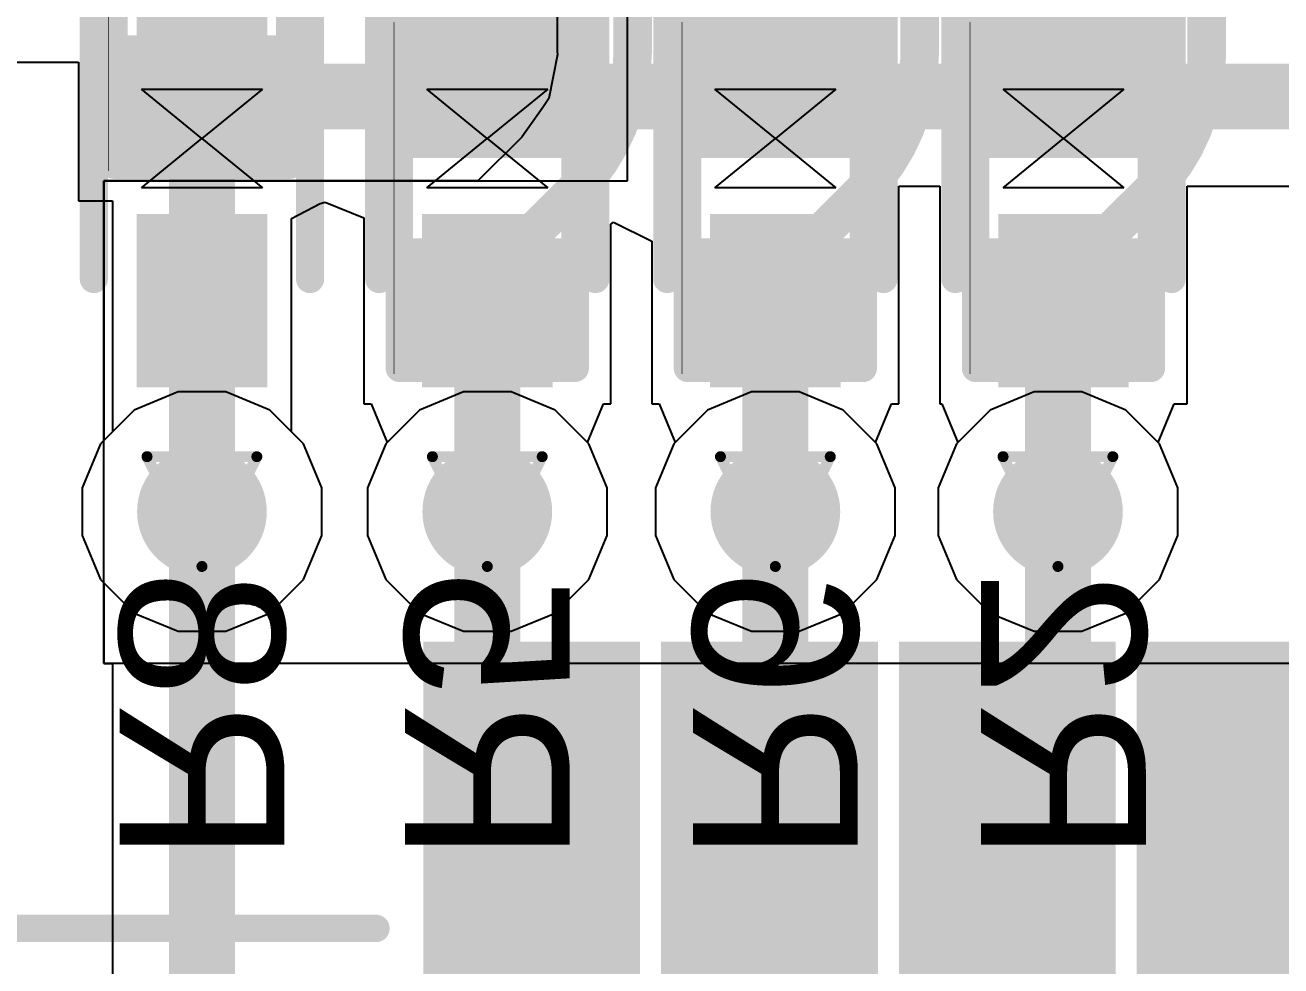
# Model space of a CAD drawing. Header units: inches. Extents: x 0 to 5359, y 0 to 5098.
# Drawn here: x 93.78 to 99.59, y 57.95 to 62.3 of the extents above; entities that cross this region are included whole.
import ezdxf

# ---------------------------------------------------------------- set-up
doc = ezdxf.new("R2010")
doc.units = ezdxf.units.IN
for name, color, linetype in [('Bottom Layer', 5, 'Continuous'), ('Bottom Overlay', 54, 'Continuous'), ('Bottom Paste', 16, 'Continuous'), ('Bottom Solder', 6, 'Continuous'), ('Drill Drawing', 1, 'Continuous'), ('Layer 1', 16, 'Continuous'), ('Layer 2', 76, 'Continuous'), ('Top Layer', 1, 'Continuous'), ('Top Overlay', 2, 'Continuous'), ('Top Paste', 8, 'Continuous'), ('Top Solder', 216, 'Continuous'), ('Via Holes', 16, 'Continuous')]:
    doc.layers.add(name, color=color, linetype=linetype)
doc.styles.add('Arial', font='', dxfattribs={"height": 0.2})
doc.styles.get('Arial').set_extended_font_data('Arial')

# ---------------------------------------------------------------- blocks, each defined once
blk = doc.blocks.new('R___0402_B_166')
at = {"layer": 'Bottom Layer'}
for points in [[(-0.2413, 0.3175), (-0.2413, -0.3175), (-0.6985, -0.3175), (-0.6985, 0.3175)], [(0.6985, 0.3175), (0.6985, -0.3175), (0.2413, -0.3175), (0.2413, 0.3175)]]:
    blk.add_hatch(color=5, dxfattribs=at).paths.add_polyline_path(points)
at = {"layer": 'Bottom Paste'}
for points in [[(-0.2413, 0.3175), (-0.2413, -0.3175), (-0.6985, -0.3175), (-0.6985, 0.3175)], [(0.6985, 0.3175), (0.6985, -0.3175), (0.2413, -0.3175), (0.2413, 0.3175)]]:
    blk.add_hatch(color=16, dxfattribs=at).paths.add_polyline_path(points)
at = {"layer": 'Bottom Solder'}
for points in [[(-0.1863, 0.3725), (-0.1863, -0.3725), (-0.7535, -0.3725), (-0.7535, 0.3725)], [(0.7535, 0.3725), (0.7535, -0.3725), (0.1863, -0.3725), (0.1863, 0.3725)]]:
    blk.add_hatch(color=6, dxfattribs=at).paths.add_polyline_path(points)
at = {"layer": 'Bottom Overlay'}
for points in [[(-0.7874, 0.4064, 0.127, 0.127, 0), (-0.7874, -0.4064, 0.127, 0.127, 0)], [(-0.7874, 0.4064, 0.127, 0.127, 0), (0.7874, 0.4064, 0.127, 0.127, 0)], [(0.7874, 0.4064, 0.127, 0.127, 0), (0.7874, -0.4064, 0.127, 0.127, 0)], [(-0.8128, 0.4318, 0.00323, 0.00323, 0), (0.8128, 0.4318, 0.00323, 0.00323, 0)], [(-0.7874, -0.4064, 0.127, 0.127, 0), (0.7874, -0.4064, 0.127, 0.127, 0)]]:
    blk.add_lwpolyline(points, format="xyseb", dxfattribs=at)
for points in [[(-0.8191, 0.4064, 0.0635, 0.0635, 1), (-0.7556, 0.4064, 0.0635, 0.0635, 1)], [(-0.8191, 0.4064, 0.0635, 0.0635, 1), (-0.7556, 0.4064, 0.0635, 0.0635, 1)], [(0.7556, 0.4064, 0.0635, 0.0635, 1), (0.8191, 0.4064, 0.0635, 0.0635, 1)], [(0.7556, 0.4064, 0.0635, 0.0635, 1), (0.8191, 0.4064, 0.0635, 0.0635, 1)], [(-0.8136, 0.4318, 0.00161, 0.00161, 1), (-0.812, 0.4318, 0.00161, 0.00161, 1)], [(0.812, 0.4318, 0.00161, 0.00161, 1), (0.8136, 0.4318, 0.00161, 0.00161, 1)], [(-0.8191, -0.4064, 0.0635, 0.0635, 1), (-0.7556, -0.4064, 0.0635, 0.0635, 1)], [(-0.8191, -0.4064, 0.0635, 0.0635, 1), (-0.7556, -0.4064, 0.0635, 0.0635, 1)], [(0.7556, -0.4064, 0.0635, 0.0635, 1), (0.8191, -0.4064, 0.0635, 0.0635, 1)], [(0.7556, -0.4064, 0.0635, 0.0635, 1), (0.8191, -0.4064, 0.0635, 0.0635, 1)]]:
    blk.add_lwpolyline(points, format="xyseb", close=True, dxfattribs=at)
blk = doc.blocks.new('R___0402_B_168')
at = {"layer": 'Bottom Layer'}
for points in [[(-0.2413, 0.3175), (-0.2413, -0.3175), (-0.6985, -0.3175), (-0.6985, 0.3175)], [(0.6985, 0.3175), (0.6985, -0.3175), (0.2413, -0.3175), (0.2413, 0.3175)]]:
    blk.add_hatch(color=5, dxfattribs=at).paths.add_polyline_path(points)
at = {"layer": 'Bottom Paste'}
for points in [[(-0.2413, 0.3175), (-0.2413, -0.3175), (-0.6985, -0.3175), (-0.6985, 0.3175)], [(0.6985, 0.3175), (0.6985, -0.3175), (0.2413, -0.3175), (0.2413, 0.3175)]]:
    blk.add_hatch(color=16, dxfattribs=at).paths.add_polyline_path(points)
at = {"layer": 'Bottom Solder'}
for points in [[(-0.1863, 0.3725), (-0.1863, -0.3725), (-0.7535, -0.3725), (-0.7535, 0.3725)], [(0.7535, 0.3725), (0.7535, -0.3725), (0.1863, -0.3725), (0.1863, 0.3725)]]:
    blk.add_hatch(color=6, dxfattribs=at).paths.add_polyline_path(points)
at = {"layer": 'Bottom Overlay'}
for points in [[(-0.7874, 0.4064, 0.127, 0.127, 0), (0.7874, 0.4064, 0.127, 0.127, 0)], [(-0.7874, 0.4064, 0.127, 0.127, 0), (-0.7874, -0.4064, 0.127, 0.127, 0)], [(0.7874, 0.4064, 0.127, 0.127, 0), (0.7874, -0.4064, 0.127, 0.127, 0)], [(-0.8128, 0.4318, 0.00323, 0.00323, 0), (0.8128, 0.4318, 0.00323, 0.00323, 0)], [(0.7874, -0.4064, 0.127, 0.127, 0), (-0.7874, -0.4064, 0.127, 0.127, 0)]]:
    blk.add_lwpolyline(points, format="xyseb", dxfattribs=at)
for points in [[(-0.8191, 0.4064, 0.0635, 0.0635, 1), (-0.7556, 0.4064, 0.0635, 0.0635, 1)], [(-0.8191, 0.4064, 0.0635, 0.0635, 1), (-0.7556, 0.4064, 0.0635, 0.0635, 1)], [(0.7556, 0.4064, 0.0635, 0.0635, 1), (0.8191, 0.4064, 0.0635, 0.0635, 1)], [(0.7556, 0.4064, 0.0635, 0.0635, 1), (0.8191, 0.4064, 0.0635, 0.0635, 1)], [(-0.8136, 0.4318, 0.00161, 0.00161, 1), (-0.812, 0.4318, 0.00161, 0.00161, 1)], [(0.812, 0.4318, 0.00161, 0.00161, 1), (0.8136, 0.4318, 0.00161, 0.00161, 1)], [(-0.8192, -0.4064, 0.0635, 0.0635, 1), (-0.7557, -0.4064, 0.0635, 0.0635, 1)], [(-0.8192, -0.4064, 0.0635, 0.0635, 1), (-0.7557, -0.4064, 0.0635, 0.0635, 1)], [(0.7556, -0.4064, 0.0635, 0.0635, 1), (0.8191, -0.4064, 0.0635, 0.0635, 1)], [(0.7556, -0.4064, 0.0635, 0.0635, 1), (0.8191, -0.4064, 0.0635, 0.0635, 1)]]:
    blk.add_lwpolyline(points, format="xyseb", close=True, dxfattribs=at)
blk = doc.blocks.new('R___0402_B_169')
at = {"layer": 'Bottom Layer'}
for points in [[(-0.2413, 0.3175), (-0.2413, -0.3175), (-0.6985, -0.3175), (-0.6985, 0.3175)], [(0.6985, 0.3175), (0.6985, -0.3175), (0.2413, -0.3175), (0.2413, 0.3175)]]:
    blk.add_hatch(color=5, dxfattribs=at).paths.add_polyline_path(points)
at = {"layer": 'Bottom Paste'}
for points in [[(-0.2413, 0.3175), (-0.2413, -0.3175), (-0.6985, -0.3175), (-0.6985, 0.3175)], [(0.6985, 0.3175), (0.6985, -0.3175), (0.2413, -0.3175), (0.2413, 0.3175)]]:
    blk.add_hatch(color=16, dxfattribs=at).paths.add_polyline_path(points)
at = {"layer": 'Bottom Solder'}
for points in [[(-0.1863, 0.3725), (-0.1863, -0.3725), (-0.7535, -0.3725), (-0.7535, 0.3725)], [(0.7535, 0.3725), (0.7535, -0.3725), (0.1863, -0.3725), (0.1863, 0.3725)]]:
    blk.add_hatch(color=6, dxfattribs=at).paths.add_polyline_path(points)
at = {"layer": 'Bottom Overlay'}
for points in [[(-0.7874, 0.4064, 0.127, 0.127, 0), (0.7874, 0.4064, 0.127, 0.127, 0)], [(-0.7874, 0.4064, 0.127, 0.127, 0), (-0.7874, -0.4064, 0.127, 0.127, 0)], [(0.7874, 0.4064, 0.127, 0.127, 0), (0.7874, -0.4064, 0.127, 0.127, 0)], [(-0.8128, 0.4318, 0.00323, 0.00323, 0), (0.8128, 0.4318, 0.00323, 0.00323, 0)], [(0.7874, -0.4064, 0.127, 0.127, 0), (-0.7874, -0.4064, 0.127, 0.127, 0)]]:
    blk.add_lwpolyline(points, format="xyseb", dxfattribs=at)
for points in [[(-0.8191, 0.4064, 0.0635, 0.0635, 1), (-0.7556, 0.4064, 0.0635, 0.0635, 1)], [(-0.8191, 0.4064, 0.0635, 0.0635, 1), (-0.7556, 0.4064, 0.0635, 0.0635, 1)], [(0.7556, 0.4064, 0.0635, 0.0635, 1), (0.8191, 0.4064, 0.0635, 0.0635, 1)], [(0.7556, 0.4064, 0.0635, 0.0635, 1), (0.8191, 0.4064, 0.0635, 0.0635, 1)], [(-0.8136, 0.4318, 0.00161, 0.00161, 1), (-0.812, 0.4318, 0.00161, 0.00161, 1)], [(0.812, 0.4318, 0.00161, 0.00161, 1), (0.8136, 0.4318, 0.00161, 0.00161, 1)], [(-0.8192, -0.4064, 0.0635, 0.0635, 1), (-0.7557, -0.4064, 0.0635, 0.0635, 1)], [(-0.8192, -0.4064, 0.0635, 0.0635, 1), (-0.7557, -0.4064, 0.0635, 0.0635, 1)], [(0.7556, -0.4064, 0.0635, 0.0635, 1), (0.8191, -0.4064, 0.0635, 0.0635, 1)], [(0.7556, -0.4064, 0.0635, 0.0635, 1), (0.8191, -0.4064, 0.0635, 0.0635, 1)]]:
    blk.add_lwpolyline(points, format="xyseb", close=True, dxfattribs=at)
blk = doc.blocks.new('R___0402_B_172')
at = {"layer": 'Bottom Layer'}
for points in [[(-0.2413, 0.3175), (-0.2413, -0.3175), (-0.6985, -0.3175), (-0.6985, 0.3175)], [(0.6985, 0.3175), (0.6985, -0.3175), (0.2413, -0.3175), (0.2413, 0.3175)]]:
    blk.add_hatch(color=5, dxfattribs=at).paths.add_polyline_path(points)
at = {"layer": 'Bottom Paste'}
for points in [[(-0.2413, 0.3175), (-0.2413, -0.3175), (-0.6985, -0.3175), (-0.6985, 0.3175)], [(0.6985, 0.3175), (0.6985, -0.3175), (0.2413, -0.3175), (0.2413, 0.3175)]]:
    blk.add_hatch(color=16, dxfattribs=at).paths.add_polyline_path(points)
at = {"layer": 'Bottom Solder'}
for points in [[(-0.1863, 0.3725), (-0.1863, -0.3725), (-0.7535, -0.3725), (-0.7535, 0.3725)], [(0.7535, 0.3725), (0.7535, -0.3725), (0.1863, -0.3725), (0.1863, 0.3725)]]:
    blk.add_hatch(color=6, dxfattribs=at).paths.add_polyline_path(points)
at = {"layer": 'Bottom Overlay'}
for points in [[(-0.7874, 0.4064, 0.127, 0.127, 0), (0.7874, 0.4064, 0.127, 0.127, 0)], [(-0.7874, 0.4064, 0.127, 0.127, 0), (-0.7874, -0.4064, 0.127, 0.127, 0)], [(0.7874, 0.4064, 0.127, 0.127, 0), (0.7874, -0.4064, 0.127, 0.127, 0)], [(-0.8128, 0.4318, 0.00323, 0.00323, 0), (0.8128, 0.4318, 0.00323, 0.00323, 0)], [(-0.7874, -0.4064, 0.127, 0.127, 0), (0.7874, -0.4064, 0.127, 0.127, 0)]]:
    blk.add_lwpolyline(points, format="xyseb", dxfattribs=at)
for points in [[(-0.8192, 0.4064, 0.0635, 0.0635, 1), (-0.7557, 0.4064, 0.0635, 0.0635, 1)], [(-0.8192, 0.4064, 0.0635, 0.0635, 1), (-0.7557, 0.4064, 0.0635, 0.0635, 1)], [(0.7556, 0.4064, 0.0635, 0.0635, 1), (0.8191, 0.4064, 0.0635, 0.0635, 1)], [(0.7556, 0.4064, 0.0635, 0.0635, 1), (0.8191, 0.4064, 0.0635, 0.0635, 1)], [(-0.8136, 0.4318, 0.00161, 0.00161, 1), (-0.812, 0.4318, 0.00161, 0.00161, 1)], [(0.812, 0.4318, 0.00161, 0.00161, 1), (0.8136, 0.4318, 0.00161, 0.00161, 1)], [(-0.8191, -0.4064, 0.0635, 0.0635, 1), (-0.7556, -0.4064, 0.0635, 0.0635, 1)], [(-0.8191, -0.4064, 0.0635, 0.0635, 1), (-0.7556, -0.4064, 0.0635, 0.0635, 1)], [(0.7556, -0.4064, 0.0635, 0.0635, 1), (0.8191, -0.4064, 0.0635, 0.0635, 1)], [(0.7556, -0.4064, 0.0635, 0.0635, 1), (0.8191, -0.4064, 0.0635, 0.0635, 1)]]:
    blk.add_lwpolyline(points, format="xyseb", close=True, dxfattribs=at)
blk = doc.blocks.new('5027740891_205')
at = {"layer": 'Top Layer'}
for points in [[(-3.3525, 8.175), (-2.5525, 8.175), (-2.5525, 6.495), (-3.3525, 6.495)], [(-2.2525, 8.175), (-1.4525, 8.175), (-1.4525, 6.495), (-2.2525, 6.495)], [(-1.1525, 8.175), (-0.3525, 8.175), (-0.3525, 6.495), (-1.1525, 6.495)], [(-0.0525, 8.175), (0.7475, 8.175), (0.7475, 6.495), (-0.0525, 6.495)]]:
    blk.add_hatch(color=1, dxfattribs=at).paths.add_polyline_path(points)
at = {"layer": 'Top Paste'}
for points in [[(-3.3525, 8.175), (-2.5525, 8.175), (-2.5525, 6.495), (-3.3525, 6.495)], [(-2.2525, 8.175), (-1.4525, 8.175), (-1.4525, 6.495), (-2.2525, 6.495)], [(-1.1525, 8.175), (-0.3525, 8.175), (-0.3525, 6.495), (-1.1525, 6.495)], [(-0.0525, 8.175), (0.7475, 8.175), (0.7475, 6.495), (-0.0525, 6.495)]]:
    blk.add_hatch(color=8, dxfattribs=at).paths.add_polyline_path(points)
at = {"layer": 'Top Solder'}
for points in [[(-3.4541, 8.2766), (-2.4509, 8.2766), (-2.4509, 6.3934), (-3.4541, 6.3934)], [(-2.3541, 8.2766), (-1.3509, 8.2766), (-1.3509, 6.3934), (-2.3541, 6.3934)], [(-1.2541, 8.2766), (-0.2509, 8.2766), (-0.2509, 6.3934), (-1.2541, 6.3934)], [(-0.1541, 8.2766), (0.8491, 8.2766), (0.8491, 6.3934), (-0.1541, 6.3934)]]:
    blk.add_hatch(color=216, dxfattribs=at).paths.add_polyline_path(points)
at = {"layer": 'Top Overlay'}
blk.add_lwpolyline([(-5.3825, 6.95, 0.127, 0.127, 0), (-3.6725, 6.95, 0.127, 0.127, 0)], format="xyseb", dxfattribs=at)
blk.add_lwpolyline([(-3.7042, 6.95, 0.0635, 0.0635, 1), (-3.6407, 6.95, 0.0635, 0.0635, 1)], format="xyseb", close=True, dxfattribs=at)
blk = doc.blocks.new('SOD_523__B__D____________212')
at = {"layer": 'Top Layer'}
for points in [[(-1.0499, 0.2), (-0.4499, 0.2), (-0.4499, -0.2), (-1.0499, -0.2)], [(1.0499, -0.2), (0.4499, -0.2), (0.4499, 0.2), (1.0499, 0.2)]]:
    blk.add_hatch(color=1, dxfattribs=at).paths.add_polyline_path(points)
at = {"layer": 'Top Paste'}
for points in [[(-1.0499, 0.2), (-0.4499, 0.2), (-0.4499, -0.2), (-1.0499, -0.2)], [(1.0499, -0.2), (0.4499, -0.2), (0.4499, 0.2), (1.0499, 0.2)]]:
    blk.add_hatch(color=8, dxfattribs=at).paths.add_polyline_path(points)
at = {"layer": 'Top Solder'}
for points in [[(-1.1515, 0.3016), (-0.3483, 0.3016), (-0.3483, -0.3016), (-1.1515, -0.3016)], [(1.1515, -0.3016), (0.3483, -0.3016), (0.3483, 0.3016), (1.1515, 0.3016)]]:
    blk.add_hatch(color=216, dxfattribs=at).paths.add_polyline_path(points)
at = {"layer": 'Top Overlay'}
for p, q in [((-0.2286, -0.2794), (-0.2286, 0.2794)), ((-0.2286, 0.2794), (0, 0)), ((0, 0), (0.2286, 0.2794)), ((0.2286, 0.2794), (0.2286, -0.2794)), ((0, 0), (-0.2286, -0.2794)), ((0, 0), (0, 0)), ((0, 0), (0, 0)), ((0.2286, -0.2794), (0, 0))]:
    blk.add_line(p, q, dxfattribs=at)
for points in [[(0.65, 0.5, 0.13, 0.13, 0), (-0.65, 0.5, 0.13, 0.13, 0)], [(0, -0.254, 0.1, 0.1, 0), (0, 0.2286, 0.1, 0.1, 0)], [(0.65, -0.5, 0.13, 0.13, 0), (-0.65, -0.5, 0.13, 0.13, 0)]]:
    blk.add_lwpolyline(points, format="xyseb", dxfattribs=at)
for points in [[(-0.6825, 0.5, 0.065, 0.065, 1), (-0.6175, 0.5, 0.065, 0.065, 1)], [(0.6175, 0.5, 0.065, 0.065, 1), (0.6825, 0.5, 0.065, 0.065, 1)], [(-0.025, 0.2286, 0.05, 0.05, 1), (0.025, 0.2286, 0.05, 0.05, 1)], [(-0.025, -0.254, 0.05, 0.05, 1), (0.025, -0.254, 0.05, 0.05, 1)], [(-0.6825, -0.5, 0.065, 0.065, 1), (-0.6175, -0.5, 0.065, 0.065, 1)], [(0.6175, -0.5, 0.065, 0.065, 1), (0.6825, -0.5, 0.065, 0.065, 1)]]:
    blk.add_lwpolyline(points, format="xyseb", close=True, dxfattribs=at)
blk = doc.blocks.new('SOD_523__B__D____________213')
at = {"layer": 'Top Layer'}
for points in [[(-1.0499, 0.2), (-0.4499, 0.2), (-0.4499, -0.2), (-1.0499, -0.2)], [(1.0499, -0.2), (0.4499, -0.2), (0.4499, 0.2), (1.0499, 0.2)]]:
    blk.add_hatch(color=1, dxfattribs=at).paths.add_polyline_path(points)
at = {"layer": 'Top Paste'}
for points in [[(-1.0499, 0.2), (-0.4499, 0.2), (-0.4499, -0.2), (-1.0499, -0.2)], [(1.0499, -0.2), (0.4499, -0.2), (0.4499, 0.2), (1.0499, 0.2)]]:
    blk.add_hatch(color=8, dxfattribs=at).paths.add_polyline_path(points)
at = {"layer": 'Top Solder'}
for points in [[(-1.1515, 0.3016), (-0.3483, 0.3016), (-0.3483, -0.3016), (-1.1515, -0.3016)], [(1.1515, -0.3016), (0.3483, -0.3016), (0.3483, 0.3016), (1.1515, 0.3016)]]:
    blk.add_hatch(color=216, dxfattribs=at).paths.add_polyline_path(points)
at = {"layer": 'Top Overlay'}
for p, q in [((-0.2286, -0.2794), (-0.2286, 0.2794)), ((-0.2286, 0.2794), (0, 0)), ((0, 0), (0.2286, 0.2794)), ((0.2286, 0.2794), (0.2286, -0.2794)), ((0, 0), (-0.2286, -0.2794)), ((0, 0), (0, 0)), ((0, 0), (0, 0)), ((0.2286, -0.2794), (0, 0))]:
    blk.add_line(p, q, dxfattribs=at)
for points in [[(0.65, 0.5, 0.13, 0.13, 0), (-0.65, 0.5, 0.13, 0.13, 0)], [(0, -0.254, 0.1, 0.1, 0), (0, 0.2286, 0.1, 0.1, 0)], [(0.65, -0.5, 0.13, 0.13, 0), (-0.65, -0.5, 0.13, 0.13, 0)]]:
    blk.add_lwpolyline(points, format="xyseb", dxfattribs=at)
for points in [[(-0.6825, 0.5, 0.065, 0.065, 1), (-0.6175, 0.5, 0.065, 0.065, 1)], [(0.6175, 0.5, 0.065, 0.065, 1), (0.6825, 0.5, 0.065, 0.065, 1)], [(-0.025, 0.2286, 0.05, 0.05, 1), (0.025, 0.2286, 0.05, 0.05, 1)], [(-0.025, -0.254, 0.05, 0.05, 1), (0.025, -0.254, 0.05, 0.05, 1)], [(-0.6825, -0.5, 0.065, 0.065, 1), (-0.6175, -0.5, 0.065, 0.065, 1)], [(0.6175, -0.5, 0.065, 0.065, 1), (0.6825, -0.5, 0.065, 0.065, 1)]]:
    blk.add_lwpolyline(points, format="xyseb", close=True, dxfattribs=at)
blk = doc.blocks.new('SOD_523__B__D____________216')
at = {"layer": 'Top Layer'}
for points in [[(-1.0499, 0.2), (-0.4499, 0.2), (-0.4499, -0.2), (-1.0499, -0.2)], [(1.0499, -0.2), (0.4499, -0.2), (0.4499, 0.2), (1.0499, 0.2)]]:
    blk.add_hatch(color=1, dxfattribs=at).paths.add_polyline_path(points)
at = {"layer": 'Top Paste'}
for points in [[(-1.0499, 0.2), (-0.4499, 0.2), (-0.4499, -0.2), (-1.0499, -0.2)], [(1.0499, -0.2), (0.4499, -0.2), (0.4499, 0.2), (1.0499, 0.2)]]:
    blk.add_hatch(color=8, dxfattribs=at).paths.add_polyline_path(points)
at = {"layer": 'Top Solder'}
for points in [[(-1.1515, 0.3016), (-0.3483, 0.3016), (-0.3483, -0.3016), (-1.1515, -0.3016)], [(1.1515, -0.3016), (0.3483, -0.3016), (0.3483, 0.3016), (1.1515, 0.3016)]]:
    blk.add_hatch(color=216, dxfattribs=at).paths.add_polyline_path(points)
at = {"layer": 'Top Overlay'}
for p, q in [((-0.2286, -0.2794), (-0.2286, 0.2794)), ((-0.2286, 0.2794), (0, 0)), ((0, 0), (0.2286, 0.2794)), ((0.2286, 0.2794), (0.2286, -0.2794)), ((0, 0), (-0.2286, -0.2794)), ((0, 0), (0, 0)), ((0, 0), (0, 0)), ((0.2286, -0.2794), (0, 0))]:
    blk.add_line(p, q, dxfattribs=at)
for points in [[(0.65, 0.5, 0.13, 0.13, 0), (-0.65, 0.5, 0.13, 0.13, 0)], [(0, -0.254, 0.1, 0.1, 0), (0, 0.2286, 0.1, 0.1, 0)], [(0.65, -0.5, 0.13, 0.13, 0), (-0.65, -0.5, 0.13, 0.13, 0)]]:
    blk.add_lwpolyline(points, format="xyseb", dxfattribs=at)
for points in [[(-0.6825, 0.5, 0.065, 0.065, 1), (-0.6175, 0.5, 0.065, 0.065, 1)], [(0.6175, 0.5, 0.065, 0.065, 1), (0.6825, 0.5, 0.065, 0.065, 1)], [(-0.025, 0.2286, 0.05, 0.05, 1), (0.025, 0.2286, 0.05, 0.05, 1)], [(-0.025, -0.254, 0.05, 0.05, 1), (0.025, -0.254, 0.05, 0.05, 1)], [(-0.6825, -0.5, 0.065, 0.065, 1), (-0.6175, -0.5, 0.065, 0.065, 1)], [(0.6175, -0.5, 0.065, 0.065, 1), (0.6825, -0.5, 0.065, 0.065, 1)]]:
    blk.add_lwpolyline(points, format="xyseb", close=True, dxfattribs=at)
blk = doc.blocks.new('SOD_523__B__D____________218')
at = {"layer": 'Top Layer'}
for points in [[(-1.0499, 0.2), (-0.4499, 0.2), (-0.4499, -0.2), (-1.0499, -0.2)], [(1.0499, -0.2), (0.4499, -0.2), (0.4499, 0.2), (1.0499, 0.2)]]:
    blk.add_hatch(color=1, dxfattribs=at).paths.add_polyline_path(points)
at = {"layer": 'Top Paste'}
for points in [[(-1.0499, 0.2), (-0.4499, 0.2), (-0.4499, -0.2), (-1.0499, -0.2)], [(1.0499, -0.2), (0.4499, -0.2), (0.4499, 0.2), (1.0499, 0.2)]]:
    blk.add_hatch(color=8, dxfattribs=at).paths.add_polyline_path(points)
at = {"layer": 'Top Solder'}
for points in [[(-1.1515, 0.3016), (-0.3483, 0.3016), (-0.3483, -0.3016), (-1.1515, -0.3016)], [(1.1515, -0.3016), (0.3483, -0.3016), (0.3483, 0.3016), (1.1515, 0.3016)]]:
    blk.add_hatch(color=216, dxfattribs=at).paths.add_polyline_path(points)
at = {"layer": 'Top Overlay'}
for p, q in [((-0.2286, -0.2794), (-0.2286, 0.2794)), ((-0.2286, 0.2794), (0, 0)), ((0, 0), (0.2286, 0.2794)), ((0.2286, 0.2794), (0.2286, -0.2794)), ((0, 0), (-0.2286, -0.2794)), ((0, 0), (0, 0)), ((0.2286, -0.2794), (0, 0)), ((0, 0), (0, 0))]:
    blk.add_line(p, q, dxfattribs=at)
for points in [[(0.65, 0.5, 0.13, 0.13, 0), (-0.65, 0.5, 0.13, 0.13, 0)], [(0, -0.254, 0.1, 0.1, 0), (0, 0.2286, 0.1, 0.1, 0)], [(0.65, -0.5, 0.13, 0.13, 0), (-0.65, -0.5, 0.13, 0.13, 0)]]:
    blk.add_lwpolyline(points, format="xyseb", dxfattribs=at)
for points in [[(-0.6825, 0.5, 0.065, 0.065, 1), (-0.6175, 0.5, 0.065, 0.065, 1)], [(0.6175, 0.5, 0.065, 0.065, 1), (0.6825, 0.5, 0.065, 0.065, 1)], [(-0.025, 0.2286, 0.05, 0.05, 1), (0.025, 0.2286, 0.05, 0.05, 1)], [(-0.025, -0.254, 0.05, 0.05, 1), (0.025, -0.254, 0.05, 0.05, 1)], [(-0.6825, -0.5, 0.065, 0.065, 1), (-0.6175, -0.5, 0.065, 0.065, 1)], [(0.6175, -0.5, 0.065, 0.065, 1), (0.6825, -0.5, 0.065, 0.065, 1)]]:
    blk.add_lwpolyline(points, format="xyseb", close=True, dxfattribs=at)

msp = doc.modelspace()

# ---------------------------------------------------------------- hatches: boundary and pattern name
at = {"layer": 'Bottom Layer'}
h = msp.add_hatch(color=5, dxfattribs=at)
edge = h.paths.add_edge_path()
edge.add_arc((94.5978, 60.0486), 0.3, 0, 360)
h = msp.add_hatch(color=5, dxfattribs=at)
edge = h.paths.add_edge_path()
edge.add_arc((95.9174, 60.0486), 0.3, 0, 360)
h = msp.add_hatch(color=5, dxfattribs=at)
edge = h.paths.add_edge_path()
edge.add_arc((97.2496, 60.0486), 0.3, 0, 360)
h = msp.add_hatch(color=5, dxfattribs=at)
edge = h.paths.add_edge_path()
edge.add_arc((98.5565, 60.0486), 0.3, 0, 360)
at = {"layer": 'Layer 1'}
h = msp.add_hatch(color=16, dxfattribs=at)
edge = h.paths.add_edge_path()
edge.add_arc((94.5978, 60.0486), 0.3, 0, 360)
h = msp.add_hatch(color=16, dxfattribs=at)
edge = h.paths.add_edge_path()
edge.add_arc((95.9174, 60.0486), 0.3, 0, 360)
h = msp.add_hatch(color=16, dxfattribs=at)
edge = h.paths.add_edge_path()
edge.add_arc((97.2496, 60.0486), 0.3, 0, 360)
h = msp.add_hatch(color=16, dxfattribs=at)
edge = h.paths.add_edge_path()
edge.add_arc((98.5565, 60.0486), 0.3, 0, 360)
at = {"layer": 'Layer 2'}
h = msp.add_hatch(color=76, dxfattribs=at)
edge = h.paths.add_edge_path()
edge.add_arc((94.5978, 60.0486), 0.3, 0, 360)
h = msp.add_hatch(color=76, dxfattribs=at)
edge = h.paths.add_edge_path()
edge.add_arc((95.9174, 60.0486), 0.3, 0, 360)
h = msp.add_hatch(color=76, dxfattribs=at)
edge = h.paths.add_edge_path()
edge.add_arc((97.2496, 60.0486), 0.3, 0, 360)
h = msp.add_hatch(color=76, dxfattribs=at)
edge = h.paths.add_edge_path()
edge.add_arc((98.5565, 60.0486), 0.3, 0, 360)
at = {"layer": 'Top Layer'}
h = msp.add_hatch(color=1, dxfattribs=at)
edge = h.paths.add_edge_path()
edge.add_arc((94.5978, 60.0486), 0.3, 0, 360)
h = msp.add_hatch(color=1, dxfattribs=at)
edge = h.paths.add_edge_path()
edge.add_arc((95.9174, 60.0486), 0.3, 0, 360)
h = msp.add_hatch(color=1, dxfattribs=at)
edge = h.paths.add_edge_path()
edge.add_arc((97.2496, 60.0486), 0.3, 0, 360)
h = msp.add_hatch(color=1, dxfattribs=at)
edge = h.paths.add_edge_path()
edge.add_arc((98.5565, 60.0486), 0.3, 0, 360)
at = {"layer": 'Via Holes'}
h = msp.add_hatch(color=7, dxfattribs=at)
edge = h.paths.add_edge_path()
edge.add_arc((94.5978, 60.0486), 0.15, 0, 360)
h = msp.add_hatch(color=7, dxfattribs=at)
edge = h.paths.add_edge_path()
edge.add_arc((95.9174, 60.0486), 0.15, 0, 360)
h = msp.add_hatch(color=7, dxfattribs=at)
edge = h.paths.add_edge_path()
edge.add_arc((97.2496, 60.0486), 0.15, 0, 360)
h = msp.add_hatch(color=7, dxfattribs=at)
edge = h.paths.add_edge_path()
edge.add_arc((98.5565, 60.0486), 0.15, 0, 360)

# ---------------------------------------------------------------- linework, layer by layer
at = {"layer": 'Bottom Layer'}
for p, q in [((93.1895, 62.1279), (94.0263, 62.1279)), ((94.0263, 62.1279), (94.0263, 61.4861)), ((97.8211, 61.4861), (97.8211, 61.5543)), ((97.8211, 61.5543), (98.0104, 61.5543)), ((98.0104, 61.5543), (98.0104, 60.5463)), ((99.1534, 60.5463), (99.1534, 61.5543)), ((99.1534, 61.5543), (101.9054, 61.5543)), ((94.0263, 61.4861), (94.1834, 61.4861)), ((94.1834, 61.4861), (94.1834, 60.4177)), ((95.0122, 61.4048), (95.1444, 61.4732)), ((95.1444, 61.4732), (95.1681, 61.4797)), ((95.1681, 61.4797), (95.3459, 61.4083)), ((97.8211, 60.5463), (97.8211, 61.4861)), ((97.8211, 61.4861), (97.8211, 61.4861)), ((95.0122, 60.4177), (95.0122, 61.4048)), ((95.3459, 61.4083), (95.3459, 60.5463)), ((96.4889, 61.3781), (96.5003, 61.3869)), ((96.5003, 61.3869), (96.6781, 61.2992)), ((96.4889, 60.5463), (96.4889, 61.3781)), ((96.6781, 61.2992), (96.6781, 60.5463)), ((95.3459, 60.5463), (95.3801, 60.5463)), ((95.3801, 60.5463), (95.4538, 60.3685)), ((96.381, 60.3685), (96.4546, 60.5463)), ((96.4546, 60.5463), (96.4889, 60.5463)), ((96.6781, 60.5463), (96.7124, 60.5463)), ((96.7124, 60.5463), (96.786, 60.3685)), ((97.7132, 60.3685), (97.7869, 60.5463)), ((97.7869, 60.5463), (97.8211, 60.5463)), ((98.0104, 60.5463), (98.0192, 60.5463)), ((98.0192, 60.5463), (98.0929, 60.3685)), ((99.0201, 60.3685), (99.0937, 60.5463)), ((99.0937, 60.5463), (99.1534, 60.5463)), ((94.1834, 60.4177), (94.1282, 60.3624)), ((95.0675, 60.3624), (95.0122, 60.4177)), ((94.1282, 60.3624), (94.0438, 60.1588)), ((95.1518, 60.1588), (95.0675, 60.3624)), ((95.4477, 60.3624), (95.3634, 60.1588)), ((95.4538, 60.3685), (95.4477, 60.3624)), ((96.387, 60.3624), (96.381, 60.3685)), ((96.4714, 60.1588), (96.387, 60.3624)), ((96.78, 60.3624), (96.6956, 60.1588)), ((96.786, 60.3685), (96.78, 60.3624)), ((97.7193, 60.3624), (97.7132, 60.3685)), ((97.8036, 60.1588), (97.7193, 60.3624)), ((98.0868, 60.3624), (98.0025, 60.1588)), ((98.0929, 60.3685), (98.0868, 60.3624)), ((99.0261, 60.3624), (99.0201, 60.3685)), ((99.1105, 60.1588), (99.0261, 60.3624)), ((94.0438, 60.1588), (94.0438, 59.9384)), ((95.1518, 59.9384), (95.1518, 60.1588)), ((95.3634, 60.1588), (95.3634, 59.9384)), ((96.4714, 59.9384), (96.4714, 60.1588)), ((96.6956, 60.1588), (96.6956, 59.9384)), ((97.8036, 59.9384), (97.8036, 60.1588)), ((98.0025, 60.1588), (98.0025, 59.9384)), ((99.1105, 59.9384), (99.1105, 60.1588)), ((94.0438, 59.9384), (94.1282, 59.7348)), ((95.0675, 59.7348), (95.1518, 59.9384)), ((95.3634, 59.9384), (95.4477, 59.7348)), ((96.387, 59.7348), (96.4714, 59.9384)), ((96.6956, 59.9384), (96.78, 59.7348)), ((97.7193, 59.7348), (97.8036, 59.9384)), ((98.0025, 59.9384), (98.0868, 59.7348)), ((99.0261, 59.7348), (99.1105, 59.9384)), ((94.1282, 59.7348), (94.284, 59.5789)), ((94.9116, 59.5789), (95.0675, 59.7348)), ((95.4477, 59.7348), (95.6035, 59.5789)), ((96.2312, 59.5789), (96.387, 59.7348)), ((96.78, 59.7348), (96.9358, 59.5789)), ((97.5634, 59.5789), (97.7193, 59.7348)), ((98.0868, 59.7348), (98.2426, 59.5789)), ((98.8703, 59.5789), (99.0261, 59.7348)), ((94.284, 59.5789), (94.4876, 59.4946)), ((94.708, 59.4946), (94.9116, 59.5789)), ((95.6035, 59.5789), (95.8072, 59.4946)), ((96.0276, 59.4946), (96.2312, 59.5789)), ((96.9358, 59.5789), (97.1394, 59.4946)), ((97.3598, 59.4946), (97.5634, 59.5789)), ((98.2426, 59.5789), (98.4463, 59.4946)), ((98.6667, 59.4946), (98.8703, 59.5789)), ((94.4876, 59.4946), (94.708, 59.4946)), ((95.8072, 59.4946), (96.0276, 59.4946)), ((97.1394, 59.4946), (97.3598, 59.4946)), ((98.4463, 59.4946), (98.6667, 59.4946))]:
    msp.add_line(p, q, dxfattribs=at)
for points in [[(94.5978, 60.0486, 0.3048, 0.3048, 0), (94.5978, 61.9687, 0.3048, 0.3048, 0)], [(94.5978, 61.9687, 0.3048, 0.3048, 0), (95.9174, 61.9687, 0.3048, 0.3048, 0)], [(95.9174, 61.9687, 0.3048, 0.3048, 0), (102.4769, 61.9687, 0.3048, 0.3048, 0)], [(95.9174, 60.0486, 0.254, 0.254, 0), (95.9174, 61.0289, 0.254, 0.254, 0)], [(97.2496, 60.0486, 0.254, 0.254, 0), (97.2496, 61.0289, 0.254, 0.254, 0)], [(98.5565, 60.0486, 0.254, 0.254, 0), (98.5565, 61.0035, 0.254, 0.254, 0)], [(98.5565, 61.0035, 0.2032, 0.2032, 0), (98.5819, 61.0289, 0.2032, 0.2032, 0)]]:
    msp.add_lwpolyline(points, format="xyseb", dxfattribs=at)
for points in [[(94.5216, 61.9687, 0.1524, 0.1524, 1), (94.674, 61.9687, 0.1524, 0.1524, 1)], [(94.5216, 61.9687, 0.1524, 0.1524, 1), (94.674, 61.9687, 0.1524, 0.1524, 1)], [(95.8412, 61.9687, 0.1524, 0.1524, 1), (95.9936, 61.9687, 0.1524, 0.1524, 1)], [(95.8412, 61.9687, 0.1524, 0.1524, 1), (95.9936, 61.9687, 0.1524, 0.1524, 1)], [(95.8539, 61.0289, 0.127, 0.127, 1), (95.9809, 61.0289, 0.127, 0.127, 1)], [(97.1861, 61.0289, 0.127, 0.127, 1), (97.3131, 61.0289, 0.127, 0.127, 1)], [(98.493, 61.0035, 0.127, 0.127, 1), (98.62, 61.0035, 0.127, 0.127, 1)], [(98.5057, 61.0035, 0.1016, 0.1016, 1), (98.6073, 61.0035, 0.1016, 0.1016, 1)], [(98.5311, 61.0289, 0.1016, 0.1016, 1), (98.6327, 61.0289, 0.1016, 0.1016, 1)], [(94.5216, 60.0486, 0.1524, 0.1524, 1), (94.674, 60.0486, 0.1524, 0.1524, 1)], [(95.8539, 60.0486, 0.127, 0.127, 1), (95.9809, 60.0486, 0.127, 0.127, 1)], [(97.1861, 60.0486, 0.127, 0.127, 1), (97.3131, 60.0486, 0.127, 0.127, 1)], [(98.493, 60.0486, 0.127, 0.127, 1), (98.62, 60.0486, 0.127, 0.127, 1)]]:
    msp.add_lwpolyline(points, format="xyseb", close=True, dxfattribs=at)
at = {"layer": 'Drill Drawing'}
for points in [[(94.3438, 60.3026, 0.0508, 0.0508, 0), (94.8518, 60.3026, 0.0508, 0.0508, 0)], [(94.3438, 60.3026, 0.0508, 0.0508, 0), (94.5978, 59.7946, 0.0508, 0.0508, 0)], [(94.5978, 59.7946, 0.0508, 0.0508, 0), (94.8518, 60.3026, 0.0508, 0.0508, 0)], [(95.6634, 60.3026, 0.0508, 0.0508, 0), (96.1714, 60.3026, 0.0508, 0.0508, 0)], [(95.6634, 60.3026, 0.0508, 0.0508, 0), (95.9174, 59.7946, 0.0508, 0.0508, 0)], [(95.9174, 59.7946, 0.0508, 0.0508, 0), (96.1714, 60.3026, 0.0508, 0.0508, 0)], [(96.9956, 60.3026, 0.0508, 0.0508, 0), (97.5036, 60.3026, 0.0508, 0.0508, 0)], [(96.9956, 60.3026, 0.0508, 0.0508, 0), (97.2496, 59.7946, 0.0508, 0.0508, 0)], [(97.2496, 59.7946, 0.0508, 0.0508, 0), (97.5036, 60.3026, 0.0508, 0.0508, 0)], [(98.3025, 60.3026, 0.0508, 0.0508, 0), (98.8105, 60.3026, 0.0508, 0.0508, 0)], [(98.3025, 60.3026, 0.0508, 0.0508, 0), (98.5565, 59.7946, 0.0508, 0.0508, 0)], [(98.5565, 59.7946, 0.0508, 0.0508, 0), (98.8105, 60.3026, 0.0508, 0.0508, 0)]]:
    msp.add_lwpolyline(points, format="xyseb", dxfattribs=at)
for points in [[(94.3311, 60.3026, 0.0254, 0.0254, 1), (94.3565, 60.3026, 0.0254, 0.0254, 1)], [(94.3311, 60.3026, 0.0254, 0.0254, 1), (94.3565, 60.3026, 0.0254, 0.0254, 1)], [(94.8391, 60.3026, 0.0254, 0.0254, 1), (94.8645, 60.3026, 0.0254, 0.0254, 1)], [(94.8391, 60.3026, 0.0254, 0.0254, 1), (94.8645, 60.3026, 0.0254, 0.0254, 1)], [(95.6507, 60.3026, 0.0254, 0.0254, 1), (95.6761, 60.3026, 0.0254, 0.0254, 1)], [(95.6507, 60.3026, 0.0254, 0.0254, 1), (95.6761, 60.3026, 0.0254, 0.0254, 1)], [(96.1587, 60.3026, 0.0254, 0.0254, 1), (96.1841, 60.3026, 0.0254, 0.0254, 1)], [(96.1587, 60.3026, 0.0254, 0.0254, 1), (96.1841, 60.3026, 0.0254, 0.0254, 1)], [(96.9829, 60.3026, 0.0254, 0.0254, 1), (97.0083, 60.3026, 0.0254, 0.0254, 1)], [(96.9829, 60.3026, 0.0254, 0.0254, 1), (97.0083, 60.3026, 0.0254, 0.0254, 1)], [(97.4909, 60.3026, 0.0254, 0.0254, 1), (97.5163, 60.3026, 0.0254, 0.0254, 1)], [(97.4909, 60.3026, 0.0254, 0.0254, 1), (97.5163, 60.3026, 0.0254, 0.0254, 1)], [(98.2898, 60.3026, 0.0254, 0.0254, 1), (98.3152, 60.3026, 0.0254, 0.0254, 1)], [(98.2898, 60.3026, 0.0254, 0.0254, 1), (98.3152, 60.3026, 0.0254, 0.0254, 1)], [(98.7978, 60.3026, 0.0254, 0.0254, 1), (98.8232, 60.3026, 0.0254, 0.0254, 1)], [(98.7978, 60.3026, 0.0254, 0.0254, 1), (98.8232, 60.3026, 0.0254, 0.0254, 1)], [(94.5851, 59.7946, 0.0254, 0.0254, 1), (94.6105, 59.7946, 0.0254, 0.0254, 1)], [(94.5851, 59.7946, 0.0254, 0.0254, 1), (94.6105, 59.7946, 0.0254, 0.0254, 1)], [(95.9047, 59.7946, 0.0254, 0.0254, 1), (95.9301, 59.7946, 0.0254, 0.0254, 1)], [(95.9047, 59.7946, 0.0254, 0.0254, 1), (95.9301, 59.7946, 0.0254, 0.0254, 1)], [(97.2369, 59.7946, 0.0254, 0.0254, 1), (97.2623, 59.7946, 0.0254, 0.0254, 1)], [(97.2369, 59.7946, 0.0254, 0.0254, 1), (97.2623, 59.7946, 0.0254, 0.0254, 1)], [(98.5438, 59.7946, 0.0254, 0.0254, 1), (98.5692, 59.7946, 0.0254, 0.0254, 1)], [(98.5438, 59.7946, 0.0254, 0.0254, 1), (98.5692, 59.7946, 0.0254, 0.0254, 1)]]:
    msp.add_lwpolyline(points, format="xyseb", close=True, dxfattribs=at)
at = {"layer": 'Layer 1'}
for p, q in [((94.4876, 60.6026), (94.284, 60.5183)), ((94.708, 60.6026), (94.4876, 60.6026)), ((94.9116, 60.5183), (94.708, 60.6026)), ((95.8072, 60.6026), (95.6035, 60.5183)), ((96.0276, 60.6026), (95.8072, 60.6026)), ((96.2312, 60.5183), (96.0276, 60.6026)), ((97.1394, 60.6026), (96.9358, 60.5183)), ((97.3598, 60.6026), (97.1394, 60.6026)), ((97.5634, 60.5183), (97.3598, 60.6026)), ((98.4463, 60.6026), (98.2426, 60.5183)), ((98.6667, 60.6026), (98.4463, 60.6026)), ((98.8703, 60.5183), (98.6667, 60.6026)), ((94.284, 60.5183), (94.1282, 60.3624)), ((95.0675, 60.3624), (94.9116, 60.5183)), ((95.6035, 60.5183), (95.4477, 60.3624)), ((96.387, 60.3624), (96.2312, 60.5183)), ((96.9358, 60.5183), (96.78, 60.3624)), ((97.7193, 60.3624), (97.5634, 60.5183)), ((98.2426, 60.5183), (98.0868, 60.3624)), ((99.0261, 60.3624), (98.8703, 60.5183)), ((94.1282, 60.3624), (94.0438, 60.1588)), ((95.1518, 60.1588), (95.0675, 60.3624)), ((95.4477, 60.3624), (95.3634, 60.1588)), ((96.4714, 60.1588), (96.387, 60.3624)), ((96.78, 60.3624), (96.6956, 60.1588)), ((97.8036, 60.1588), (97.7193, 60.3624)), ((98.0868, 60.3624), (98.0025, 60.1588)), ((99.1105, 60.1588), (99.0261, 60.3624)), ((94.0438, 60.1588), (94.0438, 59.9384)), ((95.1518, 59.9384), (95.1518, 60.1588)), ((95.3634, 60.1588), (95.3634, 59.9384)), ((96.4714, 59.9384), (96.4714, 60.1588)), ((96.6956, 60.1588), (96.6956, 59.9384)), ((97.8036, 59.9384), (97.8036, 60.1588)), ((98.0025, 60.1588), (98.0025, 59.9384)), ((99.1105, 59.9384), (99.1105, 60.1588)), ((94.0438, 59.9384), (94.1282, 59.7348)), ((95.0675, 59.7348), (95.1518, 59.9384)), ((95.3634, 59.9384), (95.4477, 59.7348)), ((96.387, 59.7348), (96.4714, 59.9384)), ((96.6956, 59.9384), (96.78, 59.7348)), ((97.7193, 59.7348), (97.8036, 59.9384)), ((98.0025, 59.9384), (98.0868, 59.7348)), ((99.0261, 59.7348), (99.1105, 59.9384)), ((94.1282, 59.7348), (94.284, 59.5789)), ((94.9116, 59.5789), (95.0675, 59.7348)), ((95.4477, 59.7348), (95.6035, 59.5789)), ((96.2312, 59.5789), (96.387, 59.7348)), ((96.78, 59.7348), (96.9358, 59.5789)), ((97.5634, 59.5789), (97.7193, 59.7348)), ((98.0868, 59.7348), (98.2426, 59.5789)), ((98.8703, 59.5789), (99.0261, 59.7348)), ((94.284, 59.5789), (94.4876, 59.4946)), ((94.708, 59.4946), (94.9116, 59.5789)), ((95.6035, 59.5789), (95.8072, 59.4946)), ((96.0276, 59.4946), (96.2312, 59.5789)), ((96.9358, 59.5789), (97.1394, 59.4946)), ((97.3598, 59.4946), (97.5634, 59.5789)), ((98.2426, 59.5789), (98.4463, 59.4946)), ((98.6667, 59.4946), (98.8703, 59.5789)), ((94.4876, 59.4946), (94.708, 59.4946)), ((95.8072, 59.4946), (96.0276, 59.4946)), ((97.1394, 59.4946), (97.3598, 59.4946)), ((98.4463, 59.4946), (98.6667, 59.4946))]:
    msp.add_line(p, q, dxfattribs=at)
at = {"layer": 'Layer 2'}
for p, q in [((94.4876, 60.6026), (94.284, 60.5183)), ((94.708, 60.6026), (94.4876, 60.6026)), ((94.9116, 60.5183), (94.708, 60.6026)), ((95.8072, 60.6026), (95.6035, 60.5183)), ((96.0276, 60.6026), (95.8072, 60.6026)), ((96.2312, 60.5183), (96.0276, 60.6026)), ((97.1394, 60.6026), (96.9358, 60.5183)), ((97.3598, 60.6026), (97.1394, 60.6026)), ((97.5634, 60.5183), (97.3598, 60.6026)), ((98.4463, 60.6026), (98.2426, 60.5183)), ((98.6667, 60.6026), (98.4463, 60.6026)), ((98.8703, 60.5183), (98.6667, 60.6026)), ((94.284, 60.5183), (94.1282, 60.3624)), ((95.0675, 60.3624), (94.9116, 60.5183)), ((95.6035, 60.5183), (95.4477, 60.3624)), ((96.387, 60.3624), (96.2312, 60.5183)), ((96.9358, 60.5183), (96.78, 60.3624)), ((97.7193, 60.3624), (97.5634, 60.5183)), ((98.2426, 60.5183), (98.0868, 60.3624)), ((99.0261, 60.3624), (98.8703, 60.5183)), ((94.1282, 60.3624), (94.0438, 60.1588)), ((95.1518, 60.1588), (95.0675, 60.3624)), ((95.4477, 60.3624), (95.3634, 60.1588)), ((96.4714, 60.1588), (96.387, 60.3624)), ((96.78, 60.3624), (96.6956, 60.1588)), ((97.8036, 60.1588), (97.7193, 60.3624)), ((98.0868, 60.3624), (98.0025, 60.1588)), ((99.1105, 60.1588), (99.0261, 60.3624)), ((94.0438, 60.1588), (94.0438, 59.9384)), ((95.1518, 59.9384), (95.1518, 60.1588)), ((95.3634, 60.1588), (95.3634, 59.9384)), ((96.4714, 59.9384), (96.4714, 60.1588)), ((96.6956, 60.1588), (96.6956, 59.9384)), ((97.8036, 59.9384), (97.8036, 60.1588)), ((98.0025, 60.1588), (98.0025, 59.9384)), ((99.1105, 59.9384), (99.1105, 60.1588)), ((94.0438, 59.9384), (94.1282, 59.7348)), ((95.0675, 59.7348), (95.1518, 59.9384)), ((95.3634, 59.9384), (95.4477, 59.7348)), ((96.387, 59.7348), (96.4714, 59.9384)), ((96.6956, 59.9384), (96.78, 59.7348)), ((97.7193, 59.7348), (97.8036, 59.9384)), ((98.0025, 59.9384), (98.0868, 59.7348)), ((99.0261, 59.7348), (99.1105, 59.9384)), ((94.1282, 59.7348), (94.284, 59.5789)), ((94.9116, 59.5789), (95.0675, 59.7348)), ((95.4477, 59.7348), (95.6035, 59.5789)), ((96.2312, 59.5789), (96.387, 59.7348)), ((96.78, 59.7348), (96.9358, 59.5789)), ((97.5634, 59.5789), (97.7193, 59.7348)), ((98.0868, 59.7348), (98.2426, 59.5789)), ((98.8703, 59.5789), (99.0261, 59.7348)), ((94.284, 59.5789), (94.4876, 59.4946)), ((94.708, 59.4946), (94.9116, 59.5789)), ((95.6035, 59.5789), (95.8072, 59.4946)), ((96.0276, 59.4946), (96.2312, 59.5789)), ((96.9358, 59.5789), (97.1394, 59.4946)), ((97.3598, 59.4946), (97.5634, 59.5789)), ((98.2426, 59.5789), (98.4463, 59.4946)), ((98.6667, 59.4946), (98.8703, 59.5789)), ((94.4876, 59.4946), (94.708, 59.4946)), ((95.8072, 59.4946), (96.0276, 59.4946)), ((97.1394, 59.4946), (97.3598, 59.4946)), ((98.4463, 59.4946), (98.6667, 59.4946))]:
    msp.add_line(p, q, dxfattribs=at)
at = {"layer": 'Top Layer'}
for p, q in [((96.2401, 66.6041), (96.2401, 62.1757)), ((96.5658, 61.5784), (96.5658, 65.1313)), ((96.2425, 62.1635), (96.2021, 61.9601)), ((96.2401, 62.1757), (96.2425, 62.1635)), ((96.1741, 61.9182), (96.0765, 61.7808)), ((96.2021, 61.9601), (96.1741, 61.9182)), ((96.0765, 61.7808), (95.8741, 61.5784)), ((94.1438, 59.345), (94.1438, 61.5784)), ((94.1438, 61.5784), (96.5658, 61.5784)), ((95.8741, 61.5784), (94.1438, 61.5784)), ((94.1438, 61.5784), (94.1438, 60.3781)), ((94.1282, 60.3624), (94.0438, 60.1588)), ((94.1438, 60.3781), (94.1282, 60.3624)), ((94.0438, 60.1588), (94.0438, 59.9384)), ((94.0438, 59.9384), (94.1282, 59.7348)), ((94.1282, 59.7348), (94.1438, 59.7191)), ((94.1438, 59.7191), (94.1438, 59.345)), ((104.4515, 59.345), (94.1438, 59.345)), ((94.1438, 59.345), (94.1834, 59.345)), ((94.1834, 59.345), (94.1834, 56.9534))]:
    msp.add_line(p, q, dxfattribs=at)
for points in [[(99.2443, 62.1488, 0.1778, 0.1778, 0), (99.2443, 67.608, 0.1778, 0.1778, 0)], [(97.9168, 62.1603, 0.1778, 0.1778, 0), (97.9168, 67.1159, 0.1778, 0.1778, 0)], [(96.5897, 62.1757, 0.1778, 0.1778, 0), (96.5897, 66.6041, 0.1778, 0.1778, 0)], [(96.5897, 62.1757, 0.1778, 0.1778, -0.198912), (96.3238, 61.5336, 0.1778, 0.1778, 0)], [(97.9168, 62.1603, 0.1778, 0.1778, -0.198912), (97.656, 61.5308, 0.1778, 0.1778, 0)], [(99.2443, 62.1488, 0.1778, 0.1778, -0.198912), (98.9883, 61.5308, 0.1778, 0.1778, 0)], [(96.0158, 61.2256, 0.1778, 0.1778, 0), (96.3238, 61.5336, 0.1778, 0.1778, 0)], [(97.2496, 61.1244, 0.1778, 0.1778, 0), (97.656, 61.5308, 0.1778, 0.1778, 0)], [(98.5819, 61.1244, 0.1778, 0.1778, 0), (98.9883, 61.5308, 0.1778, 0.1778, 0)], [(96.0158, 61.1228, 0.1778, 0.1778, 0), (96.0158, 61.2256, 0.1778, 0.1778, 0)], [(95.9174, 61.0244, 0.1778, 0.1778, 0), (96.0158, 61.1228, 0.1778, 0.1778, 0)], [(98.5819, 61.0244, 0.1778, 0.1778, 0), (98.5819, 61.1244, 0.1778, 0.1778, 0)], [(94.5978, 60.0486, 0.3048, 0.3048, 0), (94.5978, 61.0244, 0.3048, 0.3048, 0)], [(95.9174, 60.0486, 0.3048, 0.3048, 0), (95.9174, 61.0244, 0.3048, 0.3048, 0)], [(97.2496, 60.0486, 0.3048, 0.3048, 0), (97.2496, 61.0244, 0.3048, 0.3048, 0)], [(98.5565, 60.0486, 0.3048, 0.3048, 0), (98.5565, 60.999, 0.3048, 0.3048, 0)], [(98.5565, 60.999, 0.1778, 0.1778, 0), (98.5819, 61.0244, 0.1778, 0.1778, 0)], [(94.5978, 56.9534, 0.3048, 0.3048, 0), (94.5978, 60.0486, 0.3048, 0.3048, 0)], [(95.9174, 58.7101, 0.3048, 0.3048, 0), (95.9174, 60.0486, 0.3048, 0.3048, 0)], [(97.2496, 58.5576, 0.3048, 0.3048, 0), (97.2496, 60.0486, 0.3048, 0.3048, 0)], [(98.5565, 58.739, 0.3048, 0.3048, 0), (98.5565, 60.0486, 0.3048, 0.3048, 0)], [(95.9174, 58.7101, 0.1778, 0.1778, 0), (96.1225, 58.505, 0.1778, 0.1778, 0)], [(98.3225, 58.505, 0.1778, 0.1778, 0), (98.5565, 58.739, 0.1778, 0.1778, 0)], [(99.4225, 56.8797, 0.3048, 0.3048, 0), (99.4225, 58.505, 0.3048, 0.3048, 0)], [(97.2225, 58.505, 0.1778, 0.1778, 0), (97.275, 58.5576, 0.1778, 0.1778, 0)]]:
    msp.add_lwpolyline(points, format="xyseb", dxfattribs=at)
for points in [[(96.5453, 62.1757, 0.0889, 0.0889, 1), (96.6342, 62.1757, 0.0889, 0.0889, 1)], [(96.5453, 62.1757, 0.0889, 0.0889, 1), (96.6342, 62.1757, 0.0889, 0.0889, 1)], [(97.8723, 62.1603, 0.0889, 0.0889, 1), (97.9612, 62.1603, 0.0889, 0.0889, 1)], [(97.8723, 62.1603, 0.0889, 0.0889, 1), (97.9612, 62.1603, 0.0889, 0.0889, 1)], [(99.1998, 62.1488, 0.0889, 0.0889, 1), (99.2887, 62.1488, 0.0889, 0.0889, 1)], [(99.1998, 62.1488, 0.0889, 0.0889, 1), (99.2887, 62.1488, 0.0889, 0.0889, 1)], [(96.2793, 61.5336, 0.0889, 0.0889, 1), (96.3682, 61.5336, 0.0889, 0.0889, 1)], [(96.2793, 61.5336, 0.0889, 0.0889, 1), (96.3682, 61.5336, 0.0889, 0.0889, 1)], [(97.6116, 61.5308, 0.0889, 0.0889, 1), (97.7005, 61.5308, 0.0889, 0.0889, 1)], [(97.6116, 61.5308, 0.0889, 0.0889, 1), (97.7005, 61.5308, 0.0889, 0.0889, 1)], [(98.9438, 61.5308, 0.0889, 0.0889, 1), (99.0327, 61.5308, 0.0889, 0.0889, 1)], [(98.9438, 61.5308, 0.0889, 0.0889, 1), (99.0327, 61.5308, 0.0889, 0.0889, 1)], [(95.9713, 61.2256, 0.0889, 0.0889, 1), (96.0602, 61.2256, 0.0889, 0.0889, 1)], [(95.9713, 61.2256, 0.0889, 0.0889, 1), (96.0602, 61.2256, 0.0889, 0.0889, 1)], [(95.9713, 61.1228, 0.0889, 0.0889, 1), (96.0602, 61.1228, 0.0889, 0.0889, 1)], [(95.9713, 61.1228, 0.0889, 0.0889, 1), (96.0602, 61.1228, 0.0889, 0.0889, 1)], [(97.2052, 61.1244, 0.0889, 0.0889, 1), (97.2941, 61.1244, 0.0889, 0.0889, 1)], [(98.5374, 61.1244, 0.0889, 0.0889, 1), (98.6263, 61.1244, 0.0889, 0.0889, 1)], [(98.5374, 61.1244, 0.0889, 0.0889, 1), (98.6263, 61.1244, 0.0889, 0.0889, 1)], [(94.5216, 61.0244, 0.1524, 0.1524, 1), (94.674, 61.0244, 0.1524, 0.1524, 1)], [(95.8412, 61.0244, 0.1524, 0.1524, 1), (95.9936, 61.0244, 0.1524, 0.1524, 1)], [(97.1734, 61.0244, 0.1524, 0.1524, 1), (97.3258, 61.0244, 0.1524, 0.1524, 1)], [(95.8729, 61.0244, 0.0889, 0.0889, 1), (95.9618, 61.0244, 0.0889, 0.0889, 1)], [(98.4803, 60.999, 0.1524, 0.1524, 1), (98.6327, 60.999, 0.1524, 0.1524, 1)], [(98.5374, 61.0244, 0.0889, 0.0889, 1), (98.6263, 61.0244, 0.0889, 0.0889, 1)], [(98.5374, 61.0244, 0.0889, 0.0889, 1), (98.6263, 61.0244, 0.0889, 0.0889, 1)], [(98.512, 60.999, 0.0889, 0.0889, 1), (98.6009, 60.999, 0.0889, 0.0889, 1)], [(94.5216, 60.0486, 0.1524, 0.1524, 1), (94.674, 60.0486, 0.1524, 0.1524, 1)], [(94.5216, 60.0486, 0.1524, 0.1524, 1), (94.674, 60.0486, 0.1524, 0.1524, 1)], [(95.8412, 60.0486, 0.1524, 0.1524, 1), (95.9936, 60.0486, 0.1524, 0.1524, 1)], [(95.8412, 60.0486, 0.1524, 0.1524, 1), (95.9936, 60.0486, 0.1524, 0.1524, 1)], [(97.1734, 60.0486, 0.1524, 0.1524, 1), (97.3258, 60.0486, 0.1524, 0.1524, 1)], [(97.1734, 60.0486, 0.1524, 0.1524, 1), (97.3258, 60.0486, 0.1524, 0.1524, 1)], [(98.4803, 60.0486, 0.1524, 0.1524, 1), (98.6327, 60.0486, 0.1524, 0.1524, 1)], [(98.4803, 60.0486, 0.1524, 0.1524, 1), (98.6327, 60.0486, 0.1524, 0.1524, 1)], [(98.4803, 58.739, 0.1524, 0.1524, 1), (98.6327, 58.739, 0.1524, 0.1524, 1)], [(95.8412, 58.7101, 0.1524, 0.1524, 1), (95.9936, 58.7101, 0.1524, 0.1524, 1)], [(95.8729, 58.7101, 0.0889, 0.0889, 1), (95.9618, 58.7101, 0.0889, 0.0889, 1)], [(98.512, 58.739, 0.0889, 0.0889, 1), (98.6009, 58.739, 0.0889, 0.0889, 1)], [(97.1734, 58.5576, 0.1524, 0.1524, 1), (97.3258, 58.5576, 0.1524, 0.1524, 1)], [(99.3463, 58.505, 0.1524, 0.1524, 1), (99.4987, 58.505, 0.1524, 0.1524, 1)], [(97.2306, 58.5576, 0.0889, 0.0889, 1), (97.3195, 58.5576, 0.0889, 0.0889, 1)], [(96.078, 58.505, 0.0889, 0.0889, 1), (96.1669, 58.505, 0.0889, 0.0889, 1)], [(97.178, 58.505, 0.0889, 0.0889, 1), (97.2669, 58.505, 0.0889, 0.0889, 1)], [(98.278, 58.505, 0.0889, 0.0889, 1), (98.3669, 58.505, 0.0889, 0.0889, 1)]]:
    msp.add_lwpolyline(points, format="xyseb", close=True, dxfattribs=at)

# ---------------------------------------------------------------- block references
for name, p, rotation in [('R___0402_B_166', (94.5978, 62.4386), 90), ('SOD_523__B__D____________218', (94.5978, 61.7743), 270), ('SOD_523__B__D____________213', (95.9174, 61.7743), 270), ('SOD_523__B__D____________212', (97.2496, 61.7743), 270), ('SOD_523__B__D____________216', (98.5819, 61.7743), 270), ('R___0402_B_169', (95.9174, 61.4988), 90), ('R___0402_B_168', (97.2496, 61.4988), 90), ('R___0402_B_172', (98.5819, 61.4988), 90)]:
    msp.add_blockref(name, p, dxfattribs=dict(rotation=rotation))
msp.add_blockref('5027740891_205', (99.075, 51.17))

# ---------------------------------------------------------------- texts
at = {"layer": 'Bottom Overlay', "style": 'Arial', "text_generation_flag": 2}
for s, p in [('R8', (94.2169, 58.4202)), ('R5', (95.5365, 58.4202)), ('R6', (96.8687, 58.4202)), ('R2', (98.201, 58.4202))]:
    msp.add_text(s, height=0.762, rotation=270, dxfattribs=at).set_placement(p)

doc.saveas('drawing.dxf')
